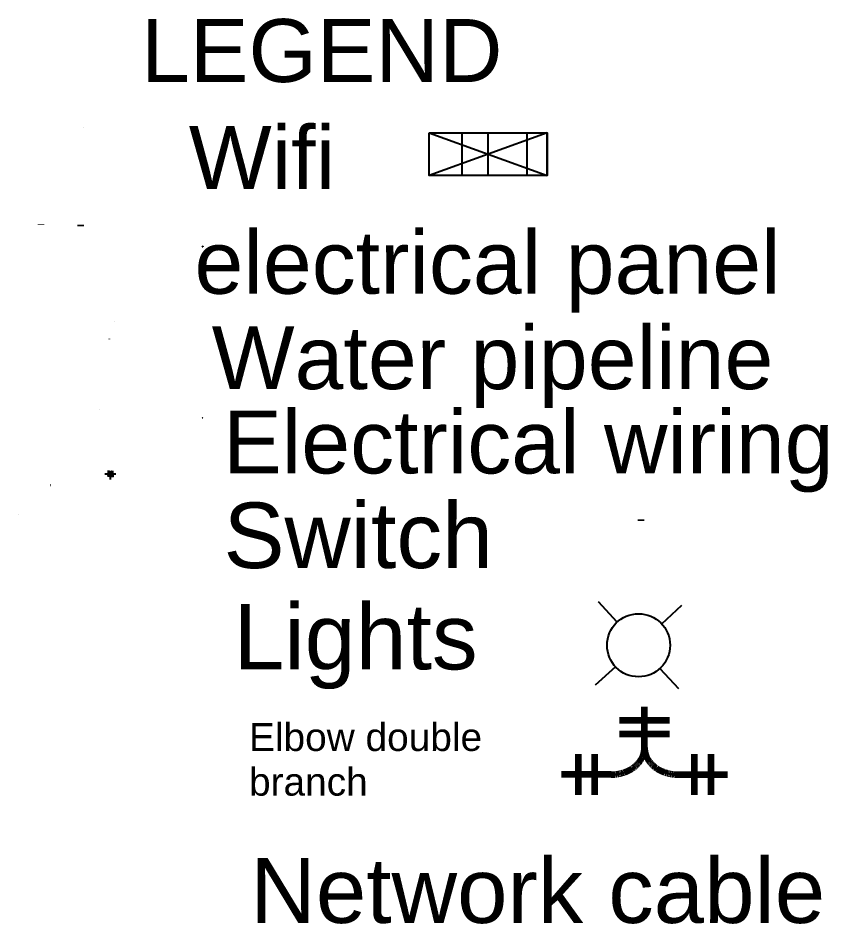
# Model space of a CAD drawing. Header units: metres. Extents: x 15 to 19845, y -1293 to 4968.
# Drawn here: x 6316 to 9843, y -1292 to 2650 of the extents above; entities that cross this region are included whole.
import ezdxf

# ---------------------------------------------------------------- set-up
doc = ezdxf.new("R2010")
doc.units = ezdxf.units.M
doc.linetypes.add('ACAD_ISO02W100', pattern=[15, 12, -3])
doc.layers.add('electrical', color=7, linetype='Continuous', true_color=0x0ef14b)
doc.layers.add('network', color=141, linetype='Continuous')
doc.layers.add('wif', color=132, linetype='Continuous')
doc.layers.add('piping', color=30, linetype='ACAD_ISO02W100', lineweight=140)
doc.layers.add('wiring', color=7, linetype='ACAD_ISO02W100', lineweight=140, true_color=0xf094fe)
doc.styles.get("Standard").update_dxf_attribs({"font": 'arial.ttf'})

# ---------------------------------------------------------------- blocks, each defined once
blk = doc.blocks.new('E-LIGHT-SWITCH')
for p, q in [((0, 0.2), (-0.1, 0.2)), ((-0.1, 0.2), (-0.1, 0.2)), ((-0.1, 0.2), (0, 0.1)), ((0, 0), (-0.1, 0)), ((0, 0.2), (0, 0)), ((0.1, 0.2), (0, 0.2)), ((0, 0.2), (0, 0.2)), ((0, 0.2), (0, 0.2)), ((0, 0.2), (0, 0.2)), ((0, 0.2), (0, 0.2)), ((0, 0.1), (0, 0.1)), ((0, 0.1), (0, 0.1)), ((0, 0.1), (0, 0.1)), ((0, 0.1), (0.1, 0.1)), ((0.1, 0), (0, 0)), ((0, 0), (0, 0)), ((0, 0), (0, 0)), ((0, 0), (0, 0)), ((0, 0), (0, 0)), ((0.1, 0.1), (0.1, 0.1)), ((0.1, 0.1), (0.1, 0))]:
    blk.add_line(p, q)
blk = doc.blocks.new('A$C8f8b1546')
blk.add_blockref('E-LIGHT-SWITCH', (0.1, 0))
blk = doc.blocks.new('Elbow - Double Branch flanged')
at = {"color": 7}
for p, q in [((0.1, -0.15), (0.1, 0.150001)), ((0.2, 0.150001), (0.2, -0.15)), ((0.8, 0.150001), (0.8, -0.15)), ((0.899999, -0.15), (0.899999, 0.150001)), ((0.3, 0), (0, 0)), ((0.7, 0), (1, 0)), ((0.5, -0.199999), (0.5, -0.5)), ((0.65, -0.299999), (0.35, -0.299999)), ((0.35, -0.399999), (0.65, -0.399999))]:
    blk.add_line(p, q, dxfattribs=at)
for centre, start, end in [((0.3, -0.199999), 0.000014, 90), ((0.7, -0.199999), 90, 180)]:
    blk.add_arc(centre, 0.2, start, end, dxfattribs=at)
blk = doc.blocks.new('*U76')
at = {"layer": 'electrical'}
blk.add_line((-43.9, -40.5), (43.9, 40.5), dxfattribs=at)
blk = doc.blocks.new('*U78')
at = {"layer": 'electrical', "color": 0, "linetype": 'ByBlock', "lineweight": -2, "transparency": 16777216}
for p, rotation in [((-310.3, 1824.1), 90.00000000000001), ((-321.3, 1545.7), 180), ((-42.9, 1534.6), 270.0000000000001)]:
    blk.add_blockref('*U76', p, dxfattribs=dict(at, rotation=rotation))
blk.add_blockref('*U76', (-31.9, 1813.1), dxfattribs=at)

msp = doc.modelspace()

# ---------------------------------------------------------------- linework, layer by layer
at = {"color": 7}
for p, q in [((7119.892, 1655.528), (7119.592, 1655.528)), ((7119.692, 1655.378), (7119.692, 1655.678)), ((7119.792, 1655.678), (7119.792, 1655.378)), ((7120.242, 1655.228), (7119.942, 1655.228)), ((7119.942, 1655.128), (7120.242, 1655.128)), ((7120.092, 1655.328), (7120.092, 1655.028)), ((7120.292, 1655.528), (7120.592, 1655.528)), ((7120.392, 1655.678), (7120.392, 1655.378)), ((7120.492, 1655.378), (7120.492, 1655.678)), ((7119.292, 910.982), (7118.992, 910.982)), ((7119.092, 910.832), (7119.092, 911.132)), ((7119.192, 911.132), (7119.192, 910.832)), ((7119.642, 910.682), (7119.342, 910.682)), ((7119.342, 910.582), (7119.642, 910.582)), ((7119.492, 910.782), (7119.492, 910.482)), ((7119.692, 910.982), (7119.992, 910.982)), ((7119.792, 911.132), (7119.792, 910.832)), ((7119.892, 910.832), (7119.892, 911.132))]:
    msp.add_line(p, q, dxfattribs=at)
for p, q in [((6734.322, 1328.497), (6734.322, 1328.497)), ((6672.124, 946.898), (6672.124, 946.898)), ((6316.128, 489.724), (6316.128, 489.724))]:
    msp.add_line(p, q)
for centre, start, end in [((7119.892, 1655.328), 0.000014, 90), ((7120.292, 1655.328), 90, 180), ((7119.292, 910.782), 0.000014, 90), ((7119.692, 910.782), 90, 180)]:
    msp.add_arc(centre, 0.2, start, end, dxfattribs=at)
at = {"layer": 'electrical'}
msp.add_circle((9018.484, -79.501), 137.336, dxfattribs=at)
at = {"layer": 'network'}
for p, q in [((8619.663, 2150.737), (8106.923, 1965.316)), ((8106.923, 2150.737), (8619.663, 1965.316)), ((8248.368, 2150.737), (8248.368, 1965.316)), ((8363.293, 1965.316), (8363.293, 2150.737)), ((8363.293, 1965.316), (8363.293, 2150.737)), ((8531.259, 2150.737), (8531.259, 1965.316)), ((8619.663, 1965.316), (8619.663, 2150.737))]:
    msp.add_line(p, q, dxfattribs=at)
msp.add_lwpolyline([(8106.923, 2150.737), (8619.663, 2150.737), (8619.663, 1965.316), (8106.923, 1965.316)], close=True, dxfattribs=at)
at = {"layer": 'wiring'}
for p, q in [((6588.213, 1751.039), (6588.213, 1744.127)), ((9028.432, 468.366), (9028.432, 461.455))]:
    msp.add_line(p, q, dxfattribs=at)

# ---------------------------------------------------------------- block references
for p in [(6712.822, 1253.438), (6705.548, 666.044), (6456.48, 617.674)]:
    msp.add_blockref('E-LIGHT-SWITCH', p)
at = {"layer": 'electrical'}
msp.add_blockref('*U78', (9195.093, -1758.877), dxfattribs=at)
at = {"layer": 'piping', "xscale": 25.4, "yscale": 25.4, "zscale": 25.4}
msp.add_blockref('Elbow - Double Branch flanged', (6705.497, 666.219), dxfattribs=at)
at = {"layer": 'piping', "xscale": 723.4923126316525, "yscale": 588.7941670088389, "zscale": 723.4923126316525, "rotation": 180}
msp.add_blockref('Elbow - Double Branch flanged', (9406.196, -641.909), dxfattribs=at)
at = {"layer": 'wiring'}
for p in [(6602.053, 2172.617), (6415.22, 1751.039)]:
    msp.add_blockref('A$C8f8b1546', p, dxfattribs=at)

# ---------------------------------------------------------------- texts
for s, height, p in [('LEGEND', 274.0097, (6851.591, 2372.179)), ('Wifi', 274.0097, (7059.428, 1907.192)), ('electrical panel', 274.00973, (7084.368, 1450.51)), ('Water pipeline', 274.00973, (7159.189, 1035.343)), ('Electrical wiring', 274.00973, (7209.07, 668.285)), ('Switch', 285.3086, (7210.817, 256.409)), ('Lights', 285.3086, (7254.099, -184.523)), ('Elbow double ', 121.04002, (7321.813, -539.601)), ('branch', 121.04, (7321.813, -734.041))]:
    msp.add_text(s, height=height).set_placement(p)
at = {"layer": 'wif'}
msp.add_text('Network cable', height=282.904, dxfattribs=at).set_placement((7327.58, -1288.224))

doc.saveas('drawing.dxf')
